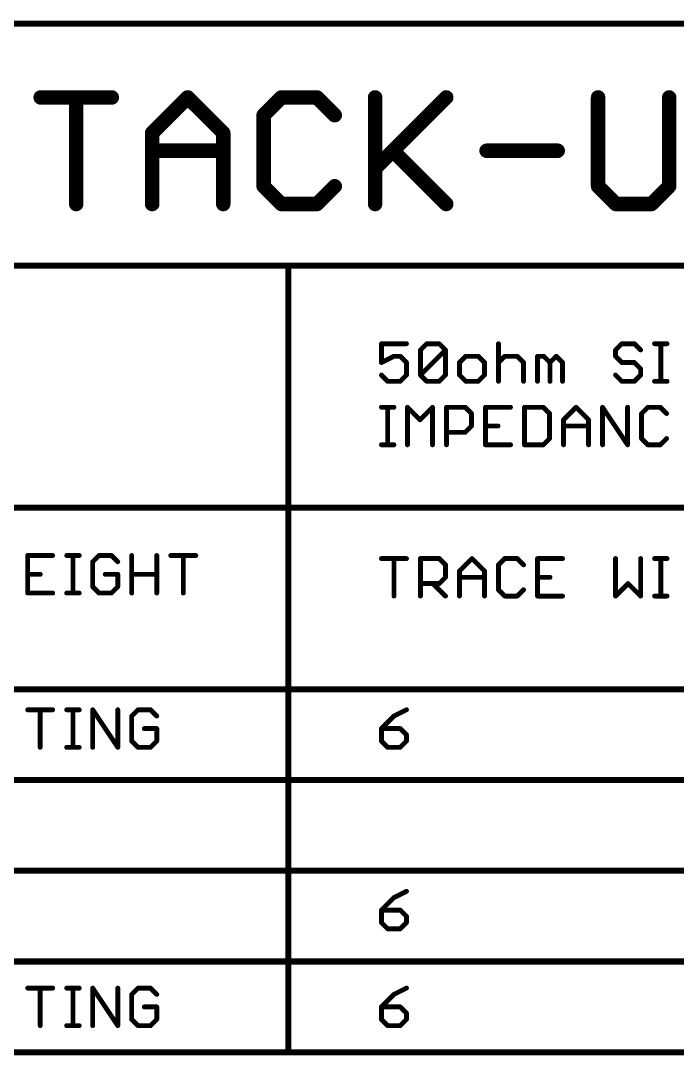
# Model space of a CAD drawing. Extents: x -51 to 158, y -52 to 51.
# Drawn here: x 85.83 to 99.6, y -50.23 to -28.51 of the extents above; entities that cross this region are included whole.
import ezdxf

# ---------------------------------------------------------------- set-up
doc = ezdxf.new("R2010")
doc.units = 0
doc.layers.add('25', color=253, linetype='CONTINUOUS')

msp = doc.modelspace()

# ---------------------------------------------------------------- linework, layer by layer
at = {"layer": '25'}
for points, const_width in [([(63.5, -28.575), (157.48, -28.575)], 0.127), ([(86.247, -30.1225), (87.7384, -30.1225)], 0.3048), ([(86.9927, -32.3596), (86.9927, -30.1225)], 0.3048), ([(88.5858, -30.8682), (89.3315, -30.1225)], 0.3048), ([(89.3315, -30.1225), (90.0772, -30.8682)], 0.3048), ([(91.2974, -30.1225), (90.9246, -30.4953)], 0.3048), ([(92.0431, -30.1225), (91.2974, -30.1225)], 0.3048), ([(92.416, -30.4953), (92.0431, -30.1225)], 0.3048), ([(93.2634, -30.1225), (93.2634, -32.3596)], 0.3048), ([(93.2634, -31.6139), (94.7548, -30.1225)], 0.3048), ([(97.941, -30.1225), (97.941, -31.9868)], 0.3048), ([(99.4324, -31.9868), (99.4324, -30.1225)], 0.3048), ([(90.9246, -30.4953), (90.9246, -31.9868)], 0.3048), ([(88.5858, -32.3596), (88.5858, -30.8682)], 0.3048), ([(90.0772, -30.8682), (90.0772, -32.3596)], 0.3048), ([(88.5858, -31.241), (90.0772, -31.241)], 0.3048), ([(93.6362, -31.241), (94.7548, -32.3596)], 0.3048), ([(95.6022, -31.241), (97.0936, -31.241)], 0.3048), ([(90.9246, -31.9868), (91.2974, -32.3596)], 0.3048), ([(92.0431, -32.3596), (92.416, -31.9868)], 0.3048), ([(97.941, -31.9868), (98.3138, -32.3596)], 0.3048), ([(99.0595, -32.3596), (99.4324, -31.9868)], 0.3048), ([(91.2974, -32.3596), (92.0431, -32.3596)], 0.3048), ([(98.3138, -32.3596), (99.0595, -32.3596)], 0.3048), ([(63.5, -33.655), (91.44, -33.655)], 0.127), ([(91.44, -33.655), (113.665, -33.655)], 0.127), ([(91.44, -33.655), (91.44, -50.165)], 0.127), ([(93.9212, -35.2926), (93.3958, -35.2926)], 0.1016), ([(93.3958, -35.2926), (93.3958, -35.6867)], 0.1016), ([(94.2144, -35.424), (94.3457, -35.2926)], 0.1016), ([(94.2144, -35.9494), (94.2144, -35.424)], 0.1016), ([(94.2144, -35.9494), (94.7398, -35.424)], 0.1016), ([(94.3457, -35.2926), (94.6084, -35.2926)], 0.1016), ([(94.6084, -35.2926), (94.7398, -35.424)], 0.1016), ([(94.7398, -35.424), (94.7398, -35.9494)], 0.1016), ([(95.8515, -35.2926), (95.8515, -36.0807)], 0.1016), ([(98.4386, -35.2926), (98.3073, -35.424)], 0.1016), ([(98.3073, -35.424), (98.3073, -35.5553)], 0.1016), ([(98.7013, -35.2926), (98.4386, -35.2926)], 0.1016), ([(98.8327, -35.424), (98.7013, -35.2926)], 0.1016), ([(99.1258, -35.2926), (99.3885, -35.2926)], 0.1016), ([(99.2572, -36.0807), (99.2572, -35.2926)], 0.1016), ([(93.3958, -35.6867), (93.6585, -35.5553)], 0.1016), ([(93.6585, -35.5553), (93.7898, -35.5553)], 0.1016), ([(93.7898, -35.5553), (93.9212, -35.6867)], 0.1016), ([(95.1643, -35.5553), (95.033, -35.6867)], 0.1016), ([(95.427, -35.5553), (95.1643, -35.5553)], 0.1016), ([(95.5583, -35.6867), (95.427, -35.5553)], 0.1016), ([(95.8515, -35.6867), (95.9829, -35.5553)], 0.1016), ([(95.9829, -35.5553), (96.2456, -35.5553)], 0.1016), ([(96.2456, -35.5553), (96.3769, -35.6867)], 0.1016), ([(96.6701, -36.0807), (96.6701, -35.5553)], 0.1016), ([(96.6701, -35.5553), (96.8015, -35.5553)], 0.1016), ([(96.8015, -35.5553), (96.9328, -35.6867)], 0.1016), ([(96.9328, -35.6867), (97.0641, -35.5553)], 0.1016), ([(97.0641, -35.5553), (97.1955, -35.6867)], 0.1016), ([(98.3073, -35.5553), (98.4386, -35.6867)], 0.1016), ([(93.9212, -35.6867), (93.9212, -35.9494)], 0.1016), ([(95.033, -35.6867), (95.033, -35.9494)], 0.1016), ([(95.5583, -35.9494), (95.5583, -35.6867)], 0.1016), ([(96.3769, -35.6867), (96.3769, -36.0807)], 0.1016), ([(96.9328, -35.6867), (96.9328, -36.0807)], 0.1016), ([(97.1955, -35.6867), (97.1955, -36.0807)], 0.1016), ([(98.4386, -35.6867), (98.7013, -35.6867)], 0.1016), ([(98.7013, -35.6867), (98.8327, -35.818)], 0.1016), ([(98.8327, -35.818), (98.8327, -35.9494)], 0.1016), ([(93.5271, -36.0807), (93.3958, -35.9494)], 0.1016), ([(93.7898, -36.0807), (93.5271, -36.0807)], 0.1016), ([(93.9212, -35.9494), (93.7898, -36.0807)], 0.1016), ([(94.3457, -36.0807), (94.2144, -35.9494)], 0.1016), ([(94.6084, -36.0807), (94.3457, -36.0807)], 0.1016), ([(94.7398, -35.9494), (94.6084, -36.0807)], 0.1016), ([(95.033, -35.9494), (95.1643, -36.0807)], 0.1016), ([(95.1643, -36.0807), (95.427, -36.0807)], 0.1016), ([(95.427, -36.0807), (95.5583, -35.9494)], 0.1016), ([(98.4386, -36.0807), (98.3073, -35.9494)], 0.1016), ([(98.7013, -36.0807), (98.4386, -36.0807)], 0.1016), ([(98.8327, -35.9494), (98.7013, -36.0807)], 0.1016), ([(99.1258, -36.0807), (99.3885, -36.0807)], 0.1016), ([(93.3958, -36.6261), (93.6585, -36.6261)], 0.1016), ([(93.5271, -37.4142), (93.5271, -36.6261)], 0.1016), ([(93.9415, -37.4142), (93.9415, -36.6261)], 0.1016), ([(93.9415, -36.6261), (94.2042, -36.8888)], 0.1016), ([(94.2042, -36.8888), (94.4669, -36.6261)], 0.1016), ([(94.4669, -36.6261), (94.4669, -37.4142)], 0.1016), ([(94.7601, -37.4142), (94.7601, -36.6261)], 0.1016), ([(94.7601, -36.6261), (95.1541, -36.6261)], 0.1016), ([(95.1541, -36.6261), (95.2855, -36.7575)], 0.1016), ([(96.1041, -36.6261), (95.5787, -36.6261)], 0.1016), ([(95.5787, -36.6261), (95.5787, -37.4142)], 0.1016), ([(96.3973, -36.6261), (96.3973, -37.4142)], 0.1016), ([(96.7913, -36.6261), (96.3973, -36.6261)], 0.1016), ([(96.9226, -36.7575), (96.7913, -36.6261)], 0.1016), ([(97.2158, -36.8888), (97.4785, -36.6261)], 0.1016), ([(97.4785, -36.6261), (97.7412, -36.8888)], 0.1016), ([(98.0344, -37.4142), (98.0344, -36.6261)], 0.1016), ([(98.0344, -36.6261), (98.5598, -37.4142)], 0.1016), ([(98.5598, -37.4142), (98.5598, -36.6261)], 0.1016), ([(98.9843, -36.6261), (98.853, -36.7575)], 0.1016), ([(99.247, -36.6261), (98.9843, -36.6261)], 0.1016), ([(99.3784, -36.7575), (99.247, -36.6261)], 0.1016), ([(95.2855, -36.7575), (95.2855, -37.0202)], 0.1016), ([(96.9226, -37.2829), (96.9226, -36.7575)], 0.1016), ([(97.2158, -37.4142), (97.2158, -36.8888)], 0.1016), ([(97.7412, -36.8888), (97.7412, -37.4142)], 0.1016), ([(98.853, -36.7575), (98.853, -37.2829)], 0.1016), ([(95.1541, -37.1515), (94.7601, -37.1515)], 0.1016), ([(95.2855, -37.0202), (95.1541, -37.1515)], 0.1016), ([(95.5787, -37.0202), (95.8414, -37.0202)], 0.1016), ([(97.2158, -37.0202), (97.7412, -37.0202)], 0.1016), ([(96.7913, -37.4142), (96.9226, -37.2829)], 0.1016), ([(98.853, -37.2829), (98.9843, -37.4142)], 0.1016), ([(99.247, -37.4142), (99.3784, -37.2829)], 0.1016), ([(93.3958, -37.4142), (93.6585, -37.4142)], 0.1016), ([(95.5787, -37.4142), (96.1041, -37.4142)], 0.1016), ([(96.3973, -37.4142), (96.7913, -37.4142)], 0.1016), ([(98.9843, -37.4142), (99.247, -37.4142)], 0.1016), ([(78.105, -38.735), (157.48, -38.735)], 0.127), ([(86.4998, -39.7376), (85.9744, -39.7376)], 0.1016), ([(85.9744, -39.7376), (85.9744, -40.5257)], 0.1016), ([(86.793, -39.7376), (87.0557, -39.7376)], 0.1016), ([(86.9243, -40.5257), (86.9243, -39.7376)], 0.1016), ([(87.4701, -39.7376), (87.3387, -39.869)], 0.1016), ([(87.7328, -39.7376), (87.4701, -39.7376)], 0.1016), ([(87.8641, -39.869), (87.7328, -39.7376)], 0.1016), ([(88.1573, -40.5257), (88.1573, -39.7376)], 0.1016), ([(88.6827, -39.7376), (88.6827, -40.5257)], 0.1016), ([(88.9759, -39.7376), (89.5013, -39.7376)], 0.1016), ([(89.2386, -40.5257), (89.2386, -39.7376)], 0.1016), ([(87.3387, -39.869), (87.3387, -40.3944)], 0.1016), ([(93.3958, -39.8011), (93.9212, -39.8011)], 0.1016), ([(93.6585, -40.5892), (93.6585, -39.8011)], 0.1016), ([(94.2144, -40.5892), (94.2144, -39.8011)], 0.1016), ([(94.2144, -39.8011), (94.6084, -39.8011)], 0.1016), ([(94.6084, -39.8011), (94.7398, -39.9325)], 0.1016), ([(94.7398, -39.9325), (94.7398, -40.1952)], 0.1016), ([(95.033, -40.0638), (95.2956, -39.8011)], 0.1016), ([(95.2956, -39.8011), (95.5583, -40.0638)], 0.1016), ([(95.9829, -39.8011), (95.8515, -39.9325)], 0.1016), ([(95.8515, -39.9325), (95.8515, -40.4579)], 0.1016), ([(96.2456, -39.8011), (95.9829, -39.8011)], 0.1016), ([(96.3769, -39.9325), (96.2456, -39.8011)], 0.1016), ([(97.1955, -39.8011), (96.6701, -39.8011)], 0.1016), ([(96.6701, -39.8011), (96.6701, -40.5892)], 0.1016), ([(98.3073, -39.8011), (98.3073, -40.5892)], 0.1016), ([(98.8327, -40.5892), (98.8327, -39.8011)], 0.1016), ([(99.1258, -39.8011), (99.3885, -39.8011)], 0.1016), ([(99.2572, -40.5892), (99.2572, -39.8011)], 0.1016), ([(85.9744, -40.1317), (86.2371, -40.1317)], 0.1016), ([(87.8641, -40.1317), (87.6014, -40.1317)], 0.1016), ([(87.8641, -40.3944), (87.8641, -40.1317)], 0.1016), ([(88.1573, -40.1317), (88.6827, -40.1317)], 0.1016), ([(94.7398, -40.1952), (94.6084, -40.3265)], 0.1016), ([(95.033, -40.5892), (95.033, -40.0638)], 0.1016), ([(95.033, -40.1952), (95.5583, -40.1952)], 0.1016), ([(95.5583, -40.0638), (95.5583, -40.5892)], 0.1016), ([(96.6701, -40.1952), (96.9328, -40.1952)], 0.1016), ([(87.3387, -40.3944), (87.4701, -40.5257)], 0.1016), ([(87.7328, -40.5257), (87.8641, -40.3944)], 0.1016), ([(94.6084, -40.3265), (94.2144, -40.3265)], 0.1016), ([(94.4771, -40.3265), (94.7398, -40.5892)], 0.1016), ([(98.3073, -40.5892), (98.57, -40.3265)], 0.1016), ([(98.57, -40.3265), (98.8327, -40.5892)], 0.1016), ([(85.9744, -40.5257), (86.4998, -40.5257)], 0.1016), ([(86.793, -40.5257), (87.0557, -40.5257)], 0.1016), ([(87.4701, -40.5257), (87.7328, -40.5257)], 0.1016), ([(95.8515, -40.4579), (95.9829, -40.5892)], 0.1016), ([(95.9829, -40.5892), (96.2456, -40.5892)], 0.1016), ([(96.2456, -40.5892), (96.3769, -40.4579)], 0.1016), ([(96.6701, -40.5892), (97.1955, -40.5892)], 0.1016), ([(99.1258, -40.5892), (99.3885, -40.5892)], 0.1016), ([(63.5, -42.545), (157.48, -42.545)], 0.127), ([(85.9744, -42.9761), (86.4998, -42.9761)], 0.1016), ([(86.2371, -43.7642), (86.2371, -42.9761)], 0.1016), ([(86.793, -42.9761), (87.0557, -42.9761)], 0.1016), ([(86.9243, -43.7642), (86.9243, -42.9761)], 0.1016), ([(87.3387, -43.7642), (87.3387, -42.9761)], 0.1016), ([(87.3387, -42.9761), (87.8641, -43.7642)], 0.1016), ([(87.8641, -43.7642), (87.8641, -42.9761)], 0.1016), ([(88.2886, -42.9761), (88.1573, -43.1075)], 0.1016), ([(88.5513, -42.9761), (88.2886, -42.9761)], 0.1016), ([(88.6827, -43.1075), (88.5513, -42.9761)], 0.1016), ([(93.9212, -42.9761), (93.6585, -43.1075)], 0.1016), ([(88.1573, -43.1075), (88.1573, -43.6329)], 0.1016), ([(93.6585, -43.1075), (93.3958, -43.3702)], 0.1016), ([(88.6827, -43.3702), (88.42, -43.3702)], 0.1016), ([(88.6827, -43.6329), (88.6827, -43.3702)], 0.1016), ([(93.3958, -43.3702), (93.3958, -43.6329)], 0.1016), ([(93.7898, -43.3702), (93.3958, -43.3702)], 0.1016), ([(93.9212, -43.5015), (93.7898, -43.3702)], 0.1016), ([(88.1573, -43.6329), (88.2886, -43.7642)], 0.1016), ([(88.5513, -43.7642), (88.6827, -43.6329)], 0.1016), ([(93.3958, -43.6329), (93.5271, -43.7642)], 0.1016), ([(93.7898, -43.7642), (93.9212, -43.6329)], 0.1016), ([(93.9212, -43.6329), (93.9212, -43.5015)], 0.1016), ([(86.793, -43.7642), (87.0557, -43.7642)], 0.1016), ([(88.2886, -43.7642), (88.5513, -43.7642)], 0.1016), ([(93.5271, -43.7642), (93.7898, -43.7642)], 0.1016), ([(63.5, -44.45), (157.48, -44.45)], 0.127), ([(63.5, -46.355), (157.48, -46.355)], 0.127), ([(93.6585, -46.9175), (93.3958, -47.1802)], 0.1016), ([(93.9212, -46.7861), (93.6585, -46.9175)], 0.1016), ([(93.3958, -47.1802), (93.3958, -47.4429)], 0.1016), ([(93.7898, -47.1802), (93.3958, -47.1802)], 0.1016), ([(93.9212, -47.3115), (93.7898, -47.1802)], 0.1016), ([(93.9212, -47.4429), (93.9212, -47.3115)], 0.1016), ([(93.3958, -47.4429), (93.5271, -47.5742)], 0.1016), ([(93.5271, -47.5742), (93.7898, -47.5742)], 0.1016), ([(93.7898, -47.5742), (93.9212, -47.4429)], 0.1016), ([(63.5, -48.26), (157.48, -48.26)], 0.127), ([(85.9744, -48.8181), (86.4998, -48.8181)], 0.1016), ([(86.2371, -49.6062), (86.2371, -48.8181)], 0.1016), ([(86.793, -48.8181), (87.0557, -48.8181)], 0.1016), ([(86.9243, -49.6062), (86.9243, -48.8181)], 0.1016), ([(87.3387, -49.6062), (87.3387, -48.8181)], 0.1016), ([(87.3387, -48.8181), (87.8641, -49.6062)], 0.1016), ([(87.8641, -49.6062), (87.8641, -48.8181)], 0.1016), ([(88.2886, -48.8181), (88.1573, -48.9495)], 0.1016), ([(88.5513, -48.8181), (88.2886, -48.8181)], 0.1016), ([(88.6827, -48.9495), (88.5513, -48.8181)], 0.1016), ([(93.9212, -48.8181), (93.6585, -48.9495)], 0.1016), ([(88.1573, -48.9495), (88.1573, -49.4749)], 0.1016), ([(93.6585, -48.9495), (93.3958, -49.2122)], 0.1016), ([(88.6827, -49.2122), (88.42, -49.2122)], 0.1016), ([(88.6827, -49.4749), (88.6827, -49.2122)], 0.1016), ([(93.3958, -49.2122), (93.3958, -49.4749)], 0.1016), ([(93.7898, -49.2122), (93.3958, -49.2122)], 0.1016), ([(93.9212, -49.3435), (93.7898, -49.2122)], 0.1016), ([(93.9212, -49.4749), (93.9212, -49.3435)], 0.1016), ([(88.1573, -49.4749), (88.2886, -49.6062)], 0.1016), ([(88.5513, -49.6062), (88.6827, -49.4749)], 0.1016), ([(93.3958, -49.4749), (93.5271, -49.6062)], 0.1016), ([(93.7898, -49.6062), (93.9212, -49.4749)], 0.1016), ([(86.793, -49.6062), (87.0557, -49.6062)], 0.1016), ([(88.2886, -49.6062), (88.5513, -49.6062)], 0.1016), ([(93.5271, -49.6062), (93.7898, -49.6062)], 0.1016), ([(91.44, -50.165), (78.105, -50.165)], 0.127), ([(113.665, -50.165), (91.44, -50.165)], 0.127)]:
    msp.add_lwpolyline(points, dxfattribs=dict(at, const_width=const_width))
for points, const_width in [([(86.247, -30.0463, 1), (86.247, -30.1987)], 0.1524), ([(87.0689, -30.1225, 1), (86.9165, -30.1225)], 0.1524), ([(87.7384, -30.1987, 1), (87.7384, -30.0463)], 0.1524), ([(89.3854, -30.0686, 1), (89.2776, -30.1764)], 0.1524), ([(89.3854, -30.1764, 1), (89.2776, -30.0686)], 0.1524), ([(91.2974, -30.0463, 1), (91.2974, -30.1987)], 0.1524), ([(91.3513, -30.1764, 1), (91.2435, -30.0686)], 0.1524), ([(92.097, -30.0686, 1), (91.9892, -30.1764)], 0.1524), ([(92.0431, -30.1987, 1), (92.0431, -30.0463)], 0.1524), ([(93.3396, -30.1225, 1), (93.1872, -30.1225)], 0.1524), ([(94.8087, -30.1764, 1), (94.7009, -30.0686)], 0.1524), ([(98.0172, -30.1225, 1), (97.8648, -30.1225)], 0.1524), ([(99.5086, -30.1225, 1), (99.3562, -30.1225)], 0.1524), ([(91.0008, -30.4953, 1), (90.8484, -30.4953)], 0.1524), ([(90.8707, -30.4415, 1), (90.9785, -30.5492)], 0.1524), ([(92.3621, -30.5492, 1), (92.4699, -30.4415)], 0.1524), ([(88.662, -30.8682, 1), (88.5096, -30.8682)], 0.1524), ([(88.5319, -30.8143, 1), (88.6397, -30.9221)], 0.1524), ([(90.1534, -30.8682, 1), (90.001, -30.8682)], 0.1524), ([(90.0233, -30.9221, 1), (90.1311, -30.8143)], 0.1524), ([(88.5858, -31.1648, 1), (88.5858, -31.3172)], 0.1524), ([(90.0772, -31.3172, 1), (90.0772, -31.1648)], 0.1524), ([(93.6901, -31.1872, 1), (93.5823, -31.2949)], 0.1524), ([(95.6022, -31.1648, 1), (95.6022, -31.3172)], 0.1524), ([(97.0936, -31.3172, 1), (97.0936, -31.1648)], 0.1524), ([(93.2095, -31.56, 1), (93.3173, -31.6678)], 0.1524), ([(90.9785, -31.9329, 1), (90.8707, -32.0406)], 0.1524), ([(90.8484, -31.9868, 1), (91.0008, -31.9868)], 0.1524), ([(92.4699, -32.0406, 1), (92.3621, -31.9329)], 0.1524), ([(97.9948, -31.9329, 1), (97.8871, -32.0406)], 0.1524), ([(97.8648, -31.9868, 1), (98.0172, -31.9868)], 0.1524), ([(99.3562, -31.9868, 1), (99.5086, -31.9868)], 0.1524), ([(99.4863, -32.0406, 1), (99.3785, -31.9329)], 0.1524), ([(86.9165, -32.3596, 1), (87.0689, -32.3596)], 0.1524), ([(88.5096, -32.3596, 1), (88.662, -32.3596)], 0.1524), ([(90.001, -32.3596, 1), (90.1534, -32.3596)], 0.1524), ([(91.2974, -32.2834, 1), (91.2974, -32.4358)], 0.1524), ([(91.2435, -32.4135, 1), (91.3513, -32.3057)], 0.1524), ([(91.9892, -32.3057, 1), (92.097, -32.4135)], 0.1524), ([(92.0431, -32.4358, 1), (92.0431, -32.2834)], 0.1524), ([(93.1872, -32.3596, 1), (93.3396, -32.3596)], 0.1524), ([(94.7009, -32.4135, 1), (94.8087, -32.3057)], 0.1524), ([(98.3138, -32.2834, 1), (98.3138, -32.4358)], 0.1524), ([(98.2599, -32.4135, 1), (98.3677, -32.3057)], 0.1524), ([(99.0056, -32.3057, 1), (99.1134, -32.4135)], 0.1524), ([(99.0595, -32.4358, 1), (99.0595, -32.2834)], 0.1524), ([(91.44, -33.6232, 1), (91.44, -33.6868)], 0.0635), ([(91.4718, -33.655, 1), (91.4082, -33.655)], 0.0635), ([(91.44, -33.6868, 1), (91.44, -33.6232)], 0.0635), ([(93.3958, -35.2672, 1), (93.3958, -35.318)], 0.0508), ([(93.4212, -35.2926, 1), (93.3704, -35.2926)], 0.0508), ([(93.9212, -35.318, 1), (93.9212, -35.2672)], 0.0508), ([(94.2398, -35.424, 1), (94.189, -35.424)], 0.0508), ([(94.1964, -35.406, 1), (94.2323, -35.4419)], 0.0508), ([(94.3457, -35.2672, 1), (94.3457, -35.318)], 0.0508), ([(94.3637, -35.3106, 1), (94.3278, -35.2747)], 0.0508), ([(94.6264, -35.2747, 1), (94.5905, -35.3106)], 0.0508), ([(94.6084, -35.318, 1), (94.6084, -35.2672)], 0.0508), ([(94.7652, -35.424, 1), (94.7144, -35.424)], 0.0508), ([(94.7577, -35.4419, 1), (94.7218, -35.406)], 0.0508), ([(94.7218, -35.4419, 1), (94.7577, -35.406)], 0.0508), ([(95.8769, -35.2926, 1), (95.8261, -35.2926)], 0.0508), ([(98.3327, -35.424, 1), (98.2819, -35.424)], 0.0508), ([(98.2893, -35.406, 1), (98.3252, -35.4419)], 0.0508), ([(98.4386, -35.2672, 1), (98.4386, -35.318)], 0.0508), ([(98.4566, -35.3106, 1), (98.4207, -35.2747)], 0.0508), ([(98.7193, -35.2747, 1), (98.6833, -35.3106)], 0.0508), ([(98.7013, -35.318, 1), (98.7013, -35.2672)], 0.0508), ([(98.8147, -35.4419, 1), (98.8506, -35.406)], 0.0508), ([(99.1258, -35.2672, 1), (99.1258, -35.318)], 0.0508), ([(99.2826, -35.2926, 1), (99.2318, -35.2926)], 0.0508), ([(99.3885, -35.318, 1), (99.3885, -35.2672)], 0.0508), ([(93.6585, -35.5299, 1), (93.6585, -35.5807)], 0.0508), ([(93.6698, -35.578, 1), (93.6471, -35.5326)], 0.0508), ([(93.8078, -35.5374, 1), (93.7719, -35.5733)], 0.0508), ([(93.7898, -35.5807, 1), (93.7898, -35.5299)], 0.0508), ([(95.1643, -35.5299, 1), (95.1643, -35.5807)], 0.0508), ([(95.1823, -35.5733, 1), (95.1463, -35.5374)], 0.0508), ([(95.445, -35.5374, 1), (95.409, -35.5733)], 0.0508), ([(95.427, -35.5807, 1), (95.427, -35.5299)], 0.0508), ([(95.9829, -35.5299, 1), (95.9829, -35.5807)], 0.0508), ([(96.0008, -35.5733, 1), (95.9649, -35.5374)], 0.0508), ([(96.2635, -35.5374, 1), (96.2276, -35.5733)], 0.0508), ([(96.2456, -35.5807, 1), (96.2456, -35.5299)], 0.0508), ([(96.6955, -35.5553, 1), (96.6447, -35.5553)], 0.0508), ([(96.6701, -35.5299, 1), (96.6701, -35.5807)], 0.0508), ([(96.8194, -35.5374, 1), (96.7835, -35.5733)], 0.0508), ([(96.8015, -35.5807, 1), (96.8015, -35.5299)], 0.0508), ([(97.0821, -35.5374, 1), (97.0462, -35.5733)], 0.0508), ([(97.0821, -35.5733, 1), (97.0462, -35.5374)], 0.0508), ([(98.3252, -35.5374, 1), (98.2893, -35.5733)], 0.0508), ([(98.2819, -35.5553, 1), (98.3327, -35.5553)], 0.0508), ([(93.3844, -35.6639, 1), (93.4072, -35.7094)], 0.0508), ([(93.3704, -35.6867, 1), (93.4212, -35.6867)], 0.0508), ([(93.9466, -35.6867, 1), (93.8958, -35.6867)], 0.0508), ([(93.9032, -35.7046, 1), (93.9391, -35.6687)], 0.0508), ([(95.0584, -35.6867, 1), (95.0076, -35.6867)], 0.0508), ([(95.015, -35.6687, 1), (95.0509, -35.7046)], 0.0508), ([(95.5837, -35.6867, 1), (95.5329, -35.6867)], 0.0508), ([(95.5404, -35.7046, 1), (95.5763, -35.6687)], 0.0508), ([(95.8336, -35.6687, 1), (95.8695, -35.7046)], 0.0508), ([(96.4023, -35.6867, 1), (96.3515, -35.6867)], 0.0508), ([(96.359, -35.7046, 1), (96.3949, -35.6687)], 0.0508), ([(96.9582, -35.6867, 1), (96.9074, -35.6867)], 0.0508), ([(96.9148, -35.6687, 1), (96.9508, -35.7046)], 0.0508), ([(96.9148, -35.7046, 1), (96.9508, -35.6687)], 0.0508), ([(97.2209, -35.6867, 1), (97.1701, -35.6867)], 0.0508), ([(97.1775, -35.7046, 1), (97.2135, -35.6687)], 0.0508), ([(98.4386, -35.6613, 1), (98.4386, -35.7121)], 0.0508), ([(98.4207, -35.7046, 1), (98.4566, -35.6687)], 0.0508), ([(98.7193, -35.6687, 1), (98.6833, -35.7046)], 0.0508), ([(98.7013, -35.7121, 1), (98.7013, -35.6613)], 0.0508), ([(98.8581, -35.818, 1), (98.8072, -35.818)], 0.0508), ([(98.8147, -35.836, 1), (98.8506, -35.8)], 0.0508), ([(93.4138, -35.9314, 1), (93.3778, -35.9673)], 0.0508), ([(93.5271, -36.0553, 1), (93.5271, -36.1061)], 0.0508), ([(93.5092, -36.0987, 1), (93.5451, -36.0627)], 0.0508), ([(93.7719, -36.0627, 1), (93.8078, -36.0987)], 0.0508), ([(93.7898, -36.1061, 1), (93.7898, -36.0553)], 0.0508), ([(93.8958, -35.9494, 1), (93.9466, -35.9494)], 0.0508), ([(93.9391, -35.9673, 1), (93.9032, -35.9314)], 0.0508), ([(94.2323, -35.9314, 1), (94.1964, -35.9673)], 0.0508), ([(94.1964, -35.9314, 1), (94.2323, -35.9673)], 0.0508), ([(94.189, -35.9494, 1), (94.2398, -35.9494)], 0.0508), ([(94.3457, -36.0553, 1), (94.3457, -36.1061)], 0.0508), ([(94.3278, -36.0987, 1), (94.3637, -36.0627)], 0.0508), ([(94.5905, -36.0627, 1), (94.6264, -36.0987)], 0.0508), ([(94.6084, -36.1061, 1), (94.6084, -36.0553)], 0.0508), ([(94.7144, -35.9494, 1), (94.7652, -35.9494)], 0.0508), ([(94.7577, -35.9673, 1), (94.7218, -35.9314)], 0.0508), ([(95.0509, -35.9314, 1), (95.015, -35.9673)], 0.0508), ([(95.0076, -35.9494, 1), (95.0584, -35.9494)], 0.0508), ([(95.1643, -36.0553, 1), (95.1643, -36.1061)], 0.0508), ([(95.1463, -36.0987, 1), (95.1823, -36.0627)], 0.0508), ([(95.409, -36.0627, 1), (95.445, -36.0987)], 0.0508), ([(95.427, -36.1061, 1), (95.427, -36.0553)], 0.0508), ([(95.5329, -35.9494, 1), (95.5837, -35.9494)], 0.0508), ([(95.5763, -35.9673, 1), (95.5404, -35.9314)], 0.0508), ([(98.3252, -35.9314, 1), (98.2893, -35.9673)], 0.0508), ([(98.4386, -36.0553, 1), (98.4386, -36.1061)], 0.0508), ([(98.4207, -36.0987, 1), (98.4566, -36.0627)], 0.0508), ([(98.6833, -36.0627, 1), (98.7193, -36.0987)], 0.0508), ([(98.7013, -36.1061, 1), (98.7013, -36.0553)], 0.0508), ([(98.8072, -35.9494, 1), (98.8581, -35.9494)], 0.0508), ([(98.8506, -35.9673, 1), (98.8147, -35.9314)], 0.0508), ([(99.1258, -36.0553, 1), (99.1258, -36.1061)], 0.0508), ([(99.3885, -36.1061, 1), (99.3885, -36.0553)], 0.0508), ([(95.8261, -36.0807, 1), (95.8769, -36.0807)], 0.0508), ([(96.3515, -36.0807, 1), (96.4023, -36.0807)], 0.0508), ([(96.6447, -36.0807, 1), (96.6955, -36.0807)], 0.0508), ([(96.9074, -36.0807, 1), (96.9582, -36.0807)], 0.0508), ([(97.1701, -36.0807, 1), (97.2209, -36.0807)], 0.0508), ([(99.2318, -36.0807, 1), (99.2826, -36.0807)], 0.0508), ([(93.3958, -36.6007, 1), (93.3958, -36.6515)], 0.0508), ([(93.5525, -36.6261, 1), (93.5017, -36.6261)], 0.0508), ([(93.6585, -36.6515, 1), (93.6585, -36.6007)], 0.0508), ([(93.9669, -36.6261, 1), (93.9161, -36.6261)], 0.0508), ([(93.9595, -36.6082, 1), (93.9236, -36.6441)], 0.0508), ([(94.4923, -36.6261, 1), (94.4415, -36.6261)], 0.0508), ([(94.4849, -36.6441, 1), (94.4489, -36.6082)], 0.0508), ([(94.7855, -36.6261, 1), (94.7347, -36.6261)], 0.0508), ([(94.7601, -36.6007, 1), (94.7601, -36.6515)], 0.0508), ([(95.1721, -36.6082, 1), (95.1362, -36.6441)], 0.0508), ([(95.1541, -36.6515, 1), (95.1541, -36.6007)], 0.0508), ([(95.5787, -36.6007, 1), (95.5787, -36.6515)], 0.0508), ([(95.6041, -36.6261, 1), (95.5533, -36.6261)], 0.0508), ([(96.1041, -36.6515, 1), (96.1041, -36.6007)], 0.0508), ([(96.4227, -36.6261, 1), (96.3719, -36.6261)], 0.0508), ([(96.3973, -36.6007, 1), (96.3973, -36.6515)], 0.0508), ([(96.8092, -36.6082, 1), (96.7733, -36.6441)], 0.0508), ([(96.7913, -36.6515, 1), (96.7913, -36.6007)], 0.0508), ([(97.4965, -36.6082, 1), (97.4606, -36.6441)], 0.0508), ([(97.4965, -36.6441, 1), (97.4606, -36.6082)], 0.0508), ([(98.0598, -36.6261, 1), (98.009, -36.6261)], 0.0508), ([(98.0555, -36.612, 1), (98.0133, -36.6402)], 0.0508), ([(98.5852, -36.6261, 1), (98.5344, -36.6261)], 0.0508), ([(98.9843, -36.6007, 1), (98.9843, -36.6515)], 0.0508), ([(99.0023, -36.6441, 1), (98.9664, -36.6082)], 0.0508), ([(99.265, -36.6082, 1), (99.2291, -36.6441)], 0.0508), ([(99.247, -36.6515, 1), (99.247, -36.6007)], 0.0508), ([(94.1862, -36.8709, 1), (94.2222, -36.9068)], 0.0508), ([(94.1862, -36.9068, 1), (94.2222, -36.8709)], 0.0508), ([(95.3109, -36.7575, 1), (95.2601, -36.7575)], 0.0508), ([(95.2675, -36.7754, 1), (95.3034, -36.7395)], 0.0508), ([(96.948, -36.7575, 1), (96.8972, -36.7575)], 0.0508), ([(96.9047, -36.7754, 1), (96.9406, -36.7395)], 0.0508), ([(97.2412, -36.8888, 1), (97.1904, -36.8888)], 0.0508), ([(97.1979, -36.8709, 1), (97.2338, -36.9068)], 0.0508), ([(97.7666, -36.8888, 1), (97.7158, -36.8888)], 0.0508), ([(97.7233, -36.9068, 1), (97.7592, -36.8709)], 0.0508), ([(98.8784, -36.7575, 1), (98.8276, -36.7575)], 0.0508), ([(98.835, -36.7395, 1), (98.8709, -36.7754)], 0.0508), ([(99.3604, -36.7754, 1), (99.3963, -36.7395)], 0.0508), ([(94.7601, -37.1261, 1), (94.7601, -37.1769)], 0.0508), ([(95.1362, -37.1335, 1), (95.1721, -37.1695)], 0.0508), ([(95.1541, -37.1769, 1), (95.1541, -37.1261)], 0.0508), ([(95.2601, -37.0202, 1), (95.3109, -37.0202)], 0.0508), ([(95.3034, -37.0381, 1), (95.2675, -37.0022)], 0.0508), ([(95.5787, -36.9948, 1), (95.5787, -37.0456)], 0.0508), ([(95.8414, -37.0456, 1), (95.8414, -36.9948)], 0.0508), ([(97.2158, -36.9948, 1), (97.2158, -37.0456)], 0.0508), ([(97.7412, -37.0456, 1), (97.7412, -36.9948)], 0.0508), ([(96.8972, -37.2829, 1), (96.948, -37.2829)], 0.0508), ([(96.9406, -37.3008, 1), (96.9047, -37.2649)], 0.0508), ([(98.8709, -37.2649, 1), (98.835, -37.3008)], 0.0508), ([(98.8276, -37.2829, 1), (98.8784, -37.2829)], 0.0508), ([(99.3963, -37.3008, 1), (99.3604, -37.2649)], 0.0508), ([(93.3958, -37.3888, 1), (93.3958, -37.4396)], 0.0508), ([(93.5017, -37.4142, 1), (93.5525, -37.4142)], 0.0508), ([(93.6585, -37.4396, 1), (93.6585, -37.3888)], 0.0508), ([(93.9161, -37.4142, 1), (93.9669, -37.4142)], 0.0508), ([(94.4415, -37.4142, 1), (94.4923, -37.4142)], 0.0508), ([(94.7347, -37.4142, 1), (94.7855, -37.4142)], 0.0508), ([(95.5787, -37.3888, 1), (95.5787, -37.4396)], 0.0508), ([(95.5533, -37.4142, 1), (95.6041, -37.4142)], 0.0508), ([(96.1041, -37.4396, 1), (96.1041, -37.3888)], 0.0508), ([(96.3973, -37.3888, 1), (96.3973, -37.4396)], 0.0508), ([(96.3719, -37.4142, 1), (96.4227, -37.4142)], 0.0508), ([(96.7733, -37.3962, 1), (96.8092, -37.4322)], 0.0508), ([(96.7913, -37.4396, 1), (96.7913, -37.3888)], 0.0508), ([(97.1904, -37.4142, 1), (97.2412, -37.4142)], 0.0508), ([(97.7158, -37.4142, 1), (97.7666, -37.4142)], 0.0508), ([(98.009, -37.4142, 1), (98.0598, -37.4142)], 0.0508), ([(98.5344, -37.4142, 1), (98.5852, -37.4142)], 0.0508), ([(98.5387, -37.4283, 1), (98.5809, -37.4001)], 0.0508), ([(98.9843, -37.3888, 1), (98.9843, -37.4396)], 0.0508), ([(98.9664, -37.4322, 1), (99.0023, -37.3962)], 0.0508), ([(99.2291, -37.3962, 1), (99.265, -37.4322)], 0.0508), ([(99.247, -37.4396, 1), (99.247, -37.3888)], 0.0508), ([(85.9744, -39.7122, 1), (85.9744, -39.763)], 0.0508), ([(85.9998, -39.7376, 1), (85.949, -39.7376)], 0.0508), ([(86.4998, -39.763, 1), (86.4998, -39.7122)], 0.0508), ([(86.793, -39.7122, 1), (86.793, -39.763)], 0.0508), ([(86.9497, -39.7376, 1), (86.8989, -39.7376)], 0.0508), ([(87.0557, -39.763, 1), (87.0557, -39.7122)], 0.0508), ([(87.4701, -39.7122, 1), (87.4701, -39.763)], 0.0508), ([(87.488, -39.7556, 1), (87.4521, -39.7197)], 0.0508), ([(87.7507, -39.7197, 1), (87.7148, -39.7556)], 0.0508), ([(87.7328, -39.763, 1), (87.7328, -39.7122)], 0.0508), ([(88.1827, -39.7376, 1), (88.1319, -39.7376)], 0.0508), ([(88.7081, -39.7376, 1), (88.6573, -39.7376)], 0.0508), ([(88.9759, -39.7122, 1), (88.9759, -39.763)], 0.0508), ([(89.264, -39.7376, 1), (89.2132, -39.7376)], 0.0508), ([(89.5013, -39.763, 1), (89.5013, -39.7122)], 0.0508), ([(87.3641, -39.869, 1), (87.3133, -39.869)], 0.0508), ([(87.3208, -39.851, 1), (87.3567, -39.8869)], 0.0508), ([(87.8461, -39.8869, 1), (87.8821, -39.851)], 0.0508), ([(93.3958, -39.7757, 1), (93.3958, -39.8265)], 0.0508), ([(93.6839, -39.8011, 1), (93.6331, -39.8011)], 0.0508), ([(93.9212, -39.8265, 1), (93.9212, -39.7757)], 0.0508), ([(94.2398, -39.8011, 1), (94.189, -39.8011)], 0.0508), ([(94.2144, -39.7757, 1), (94.2144, -39.8265)], 0.0508), ([(94.6264, -39.7832, 1), (94.5905, -39.8191)], 0.0508), ([(94.6084, -39.8265, 1), (94.6084, -39.7757)], 0.0508), ([(94.7652, -39.9325, 1), (94.7144, -39.9325)], 0.0508), ([(94.7218, -39.9504, 1), (94.7577, -39.9145)], 0.0508), ([(95.3136, -39.7832, 1), (95.2777, -39.8191)], 0.0508), ([(95.3136, -39.8191, 1), (95.2777, -39.7832)], 0.0508), ([(95.8769, -39.9325, 1), (95.8261, -39.9325)], 0.0508), ([(95.8336, -39.9145, 1), (95.8695, -39.9504)], 0.0508), ([(95.9829, -39.7757, 1), (95.9829, -39.8265)], 0.0508), ([(96.0008, -39.8191, 1), (95.9649, -39.7832)], 0.0508), ([(96.2635, -39.7832, 1), (96.2276, -39.8191)], 0.0508), ([(96.2456, -39.8265, 1), (96.2456, -39.7757)], 0.0508), ([(96.359, -39.9504, 1), (96.3949, -39.9145)], 0.0508), ([(96.6701, -39.7757, 1), (96.6701, -39.8265)], 0.0508), ([(96.6955, -39.8011, 1), (96.6447, -39.8011)], 0.0508), ([(97.1955, -39.8265, 1), (97.1955, -39.7757)], 0.0508), ([(98.3327, -39.8011, 1), (98.2819, -39.8011)], 0.0508), ([(98.8581, -39.8011, 1), (98.8072, -39.8011)], 0.0508), ([(99.1258, -39.7757, 1), (99.1258, -39.8265)], 0.0508), ([(99.2826, -39.8011, 1), (99.2318, -39.8011)], 0.0508), ([(99.3885, -39.8265, 1), (99.3885, -39.7757)], 0.0508), ([(85.9744, -40.1063, 1), (85.9744, -40.1571)], 0.0508), ([(86.2371, -40.1571, 1), (86.2371, -40.1063)], 0.0508), ([(87.6014, -40.1063, 1), (87.6014, -40.1571)], 0.0508), ([(87.8895, -40.1317, 1), (87.8387, -40.1317)], 0.0508), ([(87.8641, -40.1571, 1), (87.8641, -40.1063)], 0.0508), ([(88.1573, -40.1063, 1), (88.1573, -40.1571)], 0.0508), ([(88.6827, -40.1571, 1), (88.6827, -40.1063)], 0.0508), ([(94.7144, -40.1952, 1), (94.7652, -40.1952)], 0.0508), ([(94.7577, -40.2131, 1), (94.7218, -40.1772)], 0.0508), ([(95.0584, -40.0638, 1), (95.0076, -40.0638)], 0.0508), ([(95.015, -40.0459, 1), (95.0509, -40.0818)], 0.0508), ([(95.033, -40.1698, 1), (95.033, -40.2206)], 0.0508), ([(95.5837, -40.0638, 1), (95.5329, -40.0638)], 0.0508), ([(95.5404, -40.0818, 1), (95.5763, -40.0459)], 0.0508), ([(95.5583, -40.2206, 1), (95.5583, -40.1698)], 0.0508), ([(96.6701, -40.1698, 1), (96.6701, -40.2206)], 0.0508), ([(96.9328, -40.2206, 1), (96.9328, -40.1698)], 0.0508), ([(87.3133, -40.3944, 1), (87.3641, -40.3944)], 0.0508), ([(87.3567, -40.3764, 1), (87.3208, -40.4123)], 0.0508), ([(87.8387, -40.3944, 1), (87.8895, -40.3944)], 0.0508), ([(87.8821, -40.4123, 1), (87.8461, -40.3764)], 0.0508), ([(94.2144, -40.3011, 1), (94.2144, -40.3519)], 0.0508), ([(94.495, -40.3085, 1), (94.4591, -40.3445)], 0.0508), ([(94.5905, -40.3085, 1), (94.6264, -40.3445)], 0.0508), ([(94.6084, -40.3519, 1), (94.6084, -40.3011)], 0.0508), ([(98.5879, -40.3085, 1), (98.552, -40.3445)], 0.0508), ([(98.5879, -40.3445, 1), (98.552, -40.3085)], 0.0508), ([(85.9744, -40.5003, 1), (85.9744, -40.5511)], 0.0508), ([(85.949, -40.5257, 1), (85.9998, -40.5257)], 0.0508), ([(86.4998, -40.5511, 1), (86.4998, -40.5003)], 0.0508), ([(86.793, -40.5003, 1), (86.793, -40.5511)], 0.0508), ([(86.8989, -40.5257, 1), (86.9497, -40.5257)], 0.0508), ([(87.0557, -40.5511, 1), (87.0557, -40.5003)], 0.0508), ([(87.4701, -40.5003, 1), (87.4701, -40.5511)], 0.0508), ([(87.4521, -40.5437, 1), (87.488, -40.5077)], 0.0508), ([(87.7148, -40.5077, 1), (87.7507, -40.5437)], 0.0508), ([(87.7328, -40.5511, 1), (87.7328, -40.5003)], 0.0508), ([(88.1319, -40.5257, 1), (88.1827, -40.5257)], 0.0508), ([(88.6573, -40.5257, 1), (88.7081, -40.5257)], 0.0508), ([(89.2132, -40.5257, 1), (89.264, -40.5257)], 0.0508), ([(93.6331, -40.5892, 1), (93.6839, -40.5892)], 0.0508), ([(94.189, -40.5892, 1), (94.2398, -40.5892)], 0.0508), ([(94.7218, -40.6072, 1), (94.7577, -40.5712)], 0.0508), ([(95.0076, -40.5892, 1), (95.0584, -40.5892)], 0.0508), ([(95.5329, -40.5892, 1), (95.5837, -40.5892)], 0.0508), ([(95.8261, -40.4579, 1), (95.8769, -40.4579)], 0.0508), ([(95.8695, -40.4399, 1), (95.8336, -40.4758)], 0.0508), ([(95.9829, -40.5638, 1), (95.9829, -40.6146)], 0.0508), ([(95.9649, -40.6072, 1), (96.0008, -40.5712)], 0.0508), ([(96.2276, -40.5712, 1), (96.2635, -40.6072)], 0.0508), ([(96.2456, -40.6146, 1), (96.2456, -40.5638)], 0.0508), ([(96.3949, -40.4758, 1), (96.359, -40.4399)], 0.0508), ([(96.6701, -40.5638, 1), (96.6701, -40.6146)], 0.0508), ([(96.6447, -40.5892, 1), (96.6955, -40.5892)], 0.0508), ([(97.1955, -40.6146, 1), (97.1955, -40.5638)], 0.0508), ([(98.2893, -40.5712, 1), (98.3252, -40.6072)], 0.0508), ([(98.2819, -40.5892, 1), (98.3327, -40.5892)], 0.0508), ([(98.8072, -40.5892, 1), (98.8581, -40.5892)], 0.0508), ([(98.8147, -40.6072, 1), (98.8506, -40.5712)], 0.0508), ([(99.1258, -40.5638, 1), (99.1258, -40.6146)], 0.0508), ([(99.2318, -40.5892, 1), (99.2826, -40.5892)], 0.0508), ([(99.3885, -40.6146, 1), (99.3885, -40.5638)], 0.0508), ([(85.9744, -42.9507, 1), (85.9744, -43.0015)], 0.0508), ([(86.2625, -42.9761, 1), (86.2117, -42.9761)], 0.0508), ([(86.4998, -43.0015, 1), (86.4998, -42.9507)], 0.0508), ([(86.793, -42.9507, 1), (86.793, -43.0015)], 0.0508), ([(86.9497, -42.9761, 1), (86.8989, -42.9761)], 0.0508), ([(87.0557, -43.0015, 1), (87.0557, -42.9507)], 0.0508), ([(87.3641, -42.9761, 1), (87.3133, -42.9761)], 0.0508), ([(87.3599, -42.962, 1), (87.3176, -42.9902)], 0.0508), ([(87.8895, -42.9761, 1), (87.8387, -42.9761)], 0.0508), ([(88.2886, -42.9507, 1), (88.2886, -43.0015)], 0.0508), ([(88.3066, -42.9941, 1), (88.2707, -42.9582)], 0.0508), ([(88.5693, -42.9582, 1), (88.5334, -42.9941)], 0.0508), ([(88.5513, -43.0015, 1), (88.5513, -42.9507)], 0.0508), ([(93.9325, -42.9988, 1), (93.9098, -42.9534)], 0.0508), ([(88.1827, -43.1075, 1), (88.1319, -43.1075)], 0.0508), ([(88.1393, -43.0895, 1), (88.1753, -43.1254)], 0.0508), ([(88.6647, -43.1254, 1), (88.7006, -43.0895)], 0.0508), ([(93.6471, -43.0848, 1), (93.6698, -43.1302)], 0.0508), ([(93.6765, -43.1254, 1), (93.6405, -43.0895)], 0.0508), ([(88.42, -43.3448, 1), (88.42, -43.3956)], 0.0508), ([(88.7081, -43.3702, 1), (88.6573, -43.3702)], 0.0508), ([(88.6827, -43.3956, 1), (88.6827, -43.3448)], 0.0508), ([(93.4212, -43.3702, 1), (93.3704, -43.3702)], 0.0508), ([(93.3958, -43.3448, 1), (93.3958, -43.3956)], 0.0508), ([(93.3778, -43.3522, 1), (93.4138, -43.3881)], 0.0508), ([(93.8078, -43.3522, 1), (93.7719, -43.3881)], 0.0508), ([(93.7898, -43.3956, 1), (93.7898, -43.3448)], 0.0508), ([(88.1753, -43.6149, 1), (88.1393, -43.6508)], 0.0508), ([(88.1319, -43.6329, 1), (88.1827, -43.6329)], 0.0508), ([(88.6573, -43.6329, 1), (88.7081, -43.6329)], 0.0508), ([(88.7006, -43.6508, 1), (88.6647, -43.6149)], 0.0508), ([(93.4138, -43.6149, 1), (93.3778, -43.6508)], 0.0508), ([(93.3704, -43.6329, 1), (93.4212, -43.6329)], 0.0508), ([(93.9466, -43.5015, 1), (93.8958, -43.5015)], 0.0508), ([(93.8958, -43.6329, 1), (93.9466, -43.6329)], 0.0508), ([(93.9032, -43.5195, 1), (93.9391, -43.4835)], 0.0508), ([(93.9391, -43.6508, 1), (93.9032, -43.6149)], 0.0508), ([(86.2117, -43.7642, 1), (86.2625, -43.7642)], 0.0508), ([(86.793, -43.7388, 1), (86.793, -43.7896)], 0.0508), ([(86.8989, -43.7642, 1), (86.9497, -43.7642)], 0.0508), ([(87.0557, -43.7896, 1), (87.0557, -43.7388)], 0.0508), ([(87.3133, -43.7642, 1), (87.3641, -43.7642)], 0.0508), ([(87.8387, -43.7642, 1), (87.8895, -43.7642)], 0.0508), ([(87.843, -43.7783, 1), (87.8852, -43.7501)], 0.0508), ([(88.2886, -43.7388, 1), (88.2886, -43.7896)], 0.0508), ([(88.2707, -43.7822, 1), (88.3066, -43.7462)], 0.0508), ([(88.5334, -43.7462, 1), (88.5693, -43.7822)], 0.0508), ([(88.5513, -43.7896, 1), (88.5513, -43.7388)], 0.0508), ([(93.5271, -43.7388, 1), (93.5271, -43.7896)], 0.0508), ([(93.5092, -43.7822, 1), (93.5451, -43.7462)], 0.0508), ([(93.7719, -43.7462, 1), (93.8078, -43.7822)], 0.0508), ([(93.7898, -43.7896, 1), (93.7898, -43.7388)], 0.0508), ([(93.6471, -46.8948, 1), (93.6698, -46.9402)], 0.0508), ([(93.6765, -46.9354, 1), (93.6405, -46.8995)], 0.0508), ([(93.9325, -46.8088, 1), (93.9098, -46.7634)], 0.0508), ([(93.4212, -47.1802, 1), (93.3704, -47.1802)], 0.0508), ([(93.3958, -47.1548, 1), (93.3958, -47.2056)], 0.0508), ([(93.3778, -47.1622, 1), (93.4138, -47.1981)], 0.0508), ([(93.8078, -47.1622, 1), (93.7719, -47.1981)], 0.0508), ([(93.7898, -47.2056, 1), (93.7898, -47.1548)], 0.0508), ([(93.9466, -47.3115, 1), (93.8958, -47.3115)], 0.0508), ([(93.9032, -47.3295, 1), (93.9391, -47.2935)], 0.0508), ([(93.4138, -47.4249, 1), (93.3778, -47.4608)], 0.0508), ([(93.3704, -47.4429, 1), (93.4212, -47.4429)], 0.0508), ([(93.5271, -47.5488, 1), (93.5271, -47.5996)], 0.0508), ([(93.5092, -47.5922, 1), (93.5451, -47.5562)], 0.0508), ([(93.7719, -47.5562, 1), (93.8078, -47.5922)], 0.0508), ([(93.7898, -47.5996, 1), (93.7898, -47.5488)], 0.0508), ([(93.8958, -47.4429, 1), (93.9466, -47.4429)], 0.0508), ([(93.9391, -47.4608, 1), (93.9032, -47.4249)], 0.0508), ([(85.9744, -48.7927, 1), (85.9744, -48.8435)], 0.0508), ([(86.2625, -48.8181, 1), (86.2117, -48.8181)], 0.0508), ([(86.4998, -48.8435, 1), (86.4998, -48.7927)], 0.0508), ([(86.793, -48.7927, 1), (86.793, -48.8435)], 0.0508), ([(86.9497, -48.8181, 1), (86.8989, -48.8181)], 0.0508), ([(87.0557, -48.8435, 1), (87.0557, -48.7927)], 0.0508), ([(87.3641, -48.8181, 1), (87.3133, -48.8181)], 0.0508), ([(87.3599, -48.804, 1), (87.3176, -48.8322)], 0.0508), ([(87.8895, -48.8181, 1), (87.8387, -48.8181)], 0.0508), ([(88.2886, -48.7927, 1), (88.2886, -48.8435)], 0.0508), ([(88.3066, -48.8361, 1), (88.2707, -48.8002)], 0.0508), ([(88.5693, -48.8002, 1), (88.5334, -48.8361)], 0.0508), ([(88.5513, -48.8435, 1), (88.5513, -48.7927)], 0.0508), ([(93.9325, -48.8408, 1), (93.9098, -48.7954)], 0.0508), ([(88.1827, -48.9495, 1), (88.1319, -48.9495)], 0.0508), ([(88.1393, -48.9315, 1), (88.1753, -48.9674)], 0.0508), ([(88.6647, -48.9674, 1), (88.7006, -48.9315)], 0.0508), ([(93.6471, -48.9268, 1), (93.6698, -48.9722)], 0.0508), ([(93.6765, -48.9674, 1), (93.6405, -48.9315)], 0.0508), ([(88.42, -49.1868, 1), (88.42, -49.2376)], 0.0508), ([(88.7081, -49.2122, 1), (88.6573, -49.2122)], 0.0508), ([(88.6827, -49.2376, 1), (88.6827, -49.1868)], 0.0508), ([(93.4212, -49.2122, 1), (93.3704, -49.2122)], 0.0508), ([(93.3958, -49.1868, 1), (93.3958, -49.2376)], 0.0508), ([(93.3778, -49.1942, 1), (93.4138, -49.2301)], 0.0508), ([(93.8078, -49.1942, 1), (93.7719, -49.2301)], 0.0508), ([(93.7898, -49.2376, 1), (93.7898, -49.1868)], 0.0508), ([(93.9466, -49.3435, 1), (93.8958, -49.3435)], 0.0508), ([(88.1753, -49.4569, 1), (88.1393, -49.4928)], 0.0508), ([(88.1319, -49.4749, 1), (88.1827, -49.4749)], 0.0508), ([(88.6573, -49.4749, 1), (88.7081, -49.4749)], 0.0508), ([(88.7006, -49.4928, 1), (88.6647, -49.4569)], 0.0508), ([(93.4138, -49.4569, 1), (93.3778, -49.4928)], 0.0508), ([(93.3704, -49.4749, 1), (93.4212, -49.4749)], 0.0508), ([(93.8958, -49.4749, 1), (93.9466, -49.4749)], 0.0508), ([(93.9032, -49.3615, 1), (93.9391, -49.3255)], 0.0508), ([(93.9391, -49.4928, 1), (93.9032, -49.4569)], 0.0508), ([(86.2117, -49.6062, 1), (86.2625, -49.6062)], 0.0508), ([(86.793, -49.5808, 1), (86.793, -49.6316)], 0.0508), ([(86.8989, -49.6062, 1), (86.9497, -49.6062)], 0.0508), ([(87.0557, -49.6316, 1), (87.0557, -49.5808)], 0.0508), ([(87.3133, -49.6062, 1), (87.3641, -49.6062)], 0.0508), ([(87.8387, -49.6062, 1), (87.8895, -49.6062)], 0.0508), ([(87.843, -49.6203, 1), (87.8852, -49.5921)], 0.0508), ([(88.2886, -49.5808, 1), (88.2886, -49.6316)], 0.0508), ([(88.2707, -49.6242, 1), (88.3066, -49.5882)], 0.0508), ([(88.5334, -49.5882, 1), (88.5693, -49.6242)], 0.0508), ([(88.5513, -49.6316, 1), (88.5513, -49.5808)], 0.0508), ([(93.5271, -49.5808, 1), (93.5271, -49.6316)], 0.0508), ([(93.5092, -49.6242, 1), (93.5451, -49.5882)], 0.0508), ([(93.7719, -49.5882, 1), (93.8078, -49.6242)], 0.0508), ([(93.7898, -49.6316, 1), (93.7898, -49.5808)], 0.0508), ([(91.44, -50.1332, 1), (91.44, -50.1968)], 0.0635), ([(91.4082, -50.165, 1), (91.4718, -50.165)], 0.0635), ([(91.44, -50.1968, 1), (91.44, -50.1332)], 0.0635)]:
    msp.add_lwpolyline(points, format="xyb", dxfattribs=dict(at, const_width=const_width))

doc.saveas('drawing.dxf')
